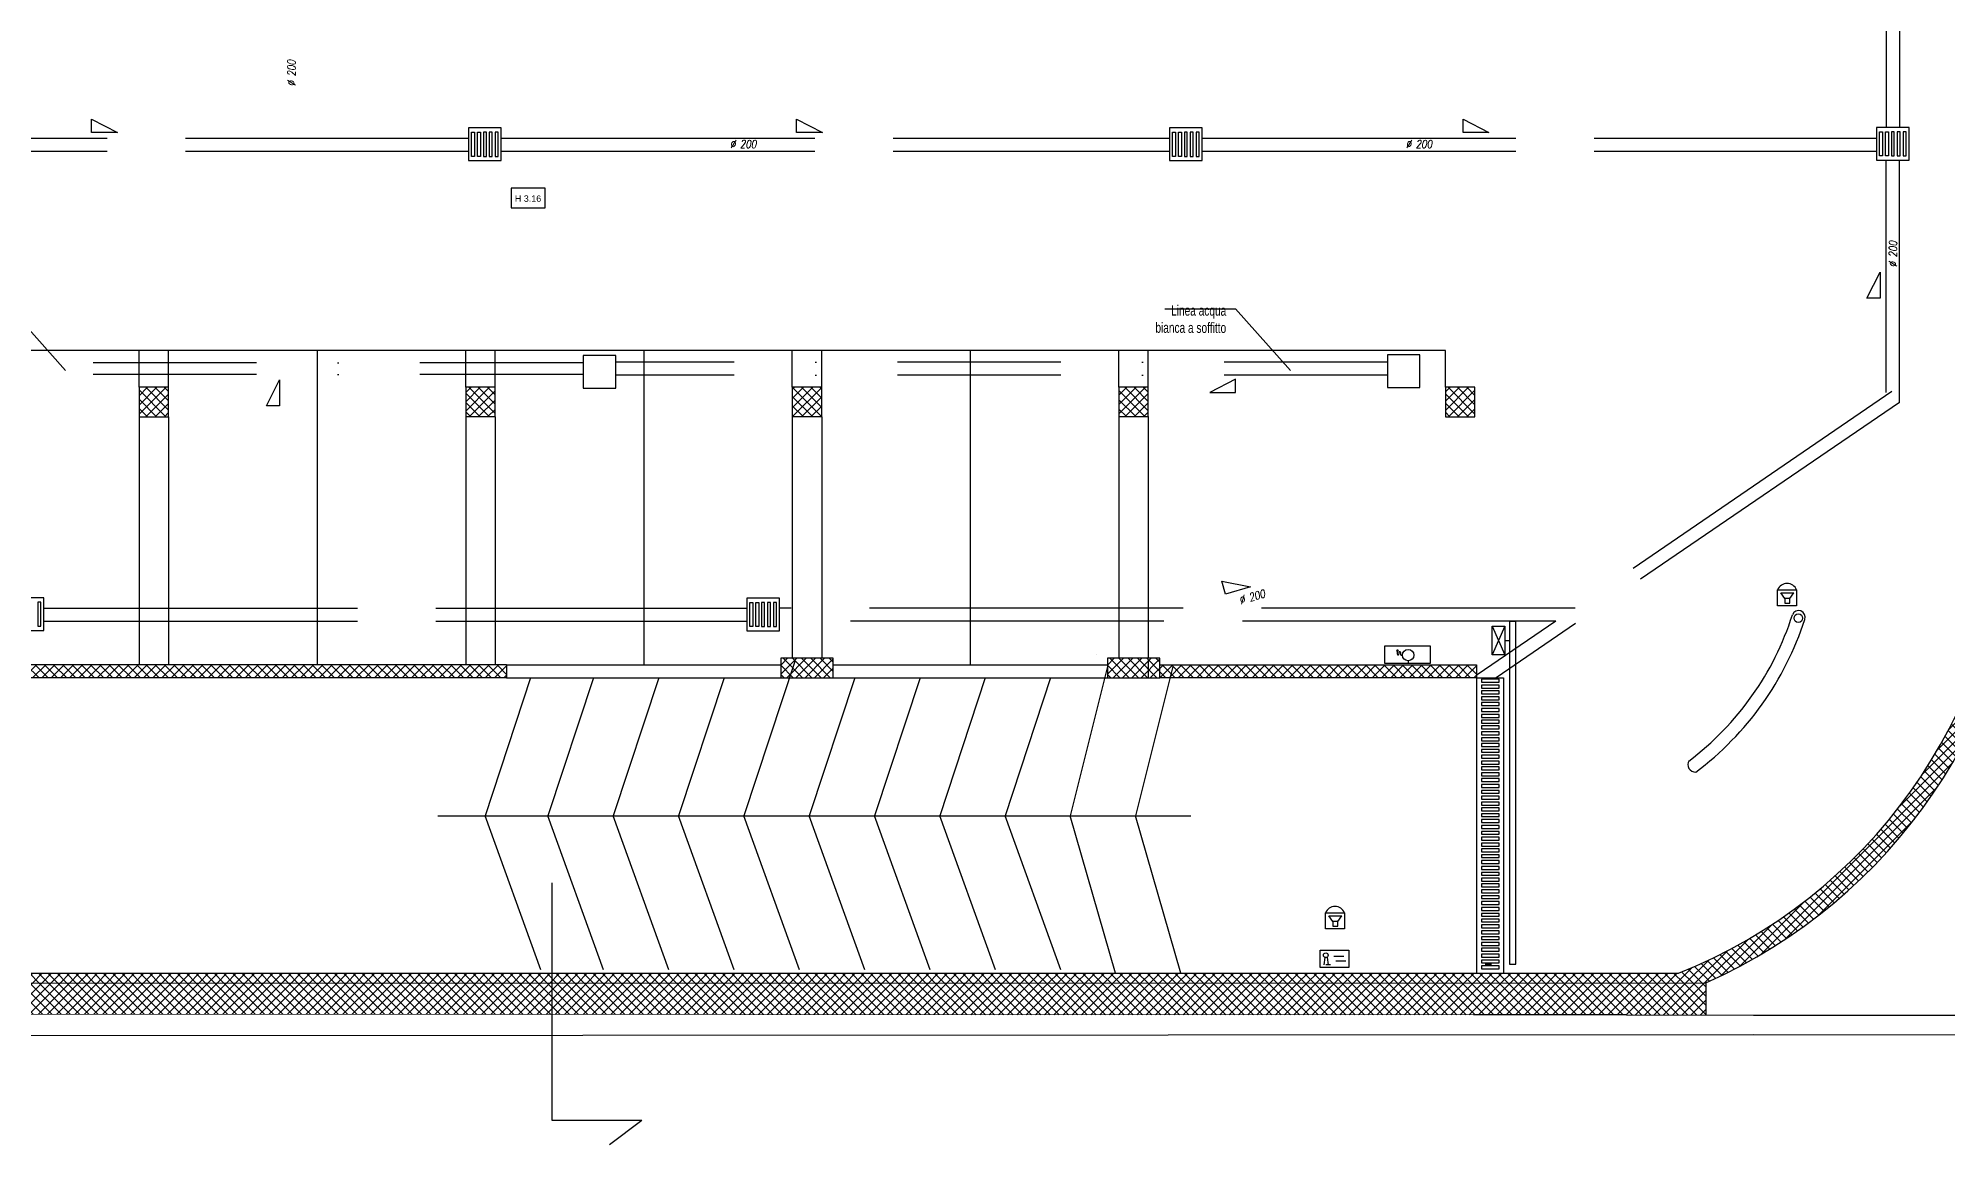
# Model space of a CAD drawing. Header units: millimetres. Extents: x 24747 to 137666, y -34589 to 43444.
# Drawn here: x 110213 to 113137, y 35925 to 37619 of the extents above; entities that cross this region are included whole.
import ezdxf

# ---------------------------------------------------------------- set-up
doc = ezdxf.new("R2010")
doc.units = ezdxf.units.MM
doc.header["$LTSCALE"] = 10
for name, pattern in [('ACAD_ISO02W100', [15, 12, -3]), ('DASHDOT', [25.4, 12.7, -6.35, 0, -6.35]), ('DASHDOT2', [0.5, 0.25, -0.125, 0, -0.125])]:
    doc.linetypes.add(name, pattern=pattern)
doc.layers.add('EPC RETINI PIANO INTERRATO DEFINITIVO', color=4, linetype='Continuous', lineweight=0)
for name, color, linetype in [('Idranti', 8, 'Continuous'), ('linea acqua bianca', 150, 'Continuous'), ('Sup aeroilluminante', 1, 'Continuous'), ('X_Esterno', 8, 'Continuous'), ('X_LINEE SCARICO', 1, 'Continuous'), ('X_MURI', 3, 'Continuous'), ('X_Numerazione camere', 8, 'Continuous'), ('X_Parcheggi', 5, 'Continuous'), ('X_Porte interne', 8, 'Continuous'), ('X_rilievo', 8, 'Continuous'), ('X_Serramenti Est', 1, 'Continuous')]:
    doc.layers.add(name, color=color, linetype=linetype)
doc.layers.add('superfici garage', color=50, linetype='Continuous', plot=False)
doc.styles.add('nomi', font='arial.ttf')
doc.styles.add('QUOTE', font='simplex.shx', dxfattribs={"width": 0.7})
doc.styles.add('testo indicazioni', font='romans.shx', dxfattribs={"width": 0.8, "oblique": 10, "height": 17.5})
pattern_1 = [(45, (115279.709, -15009.218), (-7.0710678, 7.0710678), []), (135, (115279.709, -15009.218), (-7.0710678, -7.0710678), [])]

# ---------------------------------------------------------------- blocks, each defined once
blk = doc.blocks.new('videocit')
at = {"layer": 'X_Numerazione camere', "color": 1}
for p, q in [((-2995.2, 55013.7), (-3001.3, 55022.1)), ((-3001.3, 55022.1), (-2981.3, 55022.1)), ((-2987.4, 55013.7), (-2981.3, 55022.1))]:
    blk.add_line(p, q, dxfattribs=at)
for points in [[(-3006.3, 55027.1), (-2977.2, 55027.1), (-2977.2, 55002.3), (-3006.3, 55002.3)], [(-2995.2, 55006.3), (-2987.4, 55006.3), (-2987.4, 55013.7), (-2995.2, 55013.7)]]:
    blk.add_lwpolyline(points, close=True, dxfattribs=at)
blk.add_arc((-2991.7, 55021.1), 15.7, 22.4105, 157.5895, dxfattribs=at)

msp = doc.modelspace()

# ---------------------------------------------------------------- hatches: boundary and pattern name
at = {"layer": 'EPC RETINI PIANO INTERRATO DEFINITIVO'}
h = msp.add_hatch(dxfattribs=at)
h.set_pattern_fill('_USER', color=256, scale=10, angle=45, style=0, double=1, pattern_type=0)
h.set_pattern_definition(pattern_1)
h.paths.add_polyline_path([(109561.02923, 36638.71022), (109561.02923, 36661.19847), (109539.31331, 36661.19847), (109539.31331, 36638.71022)], flags=25)
h.paths.add_polyline_path([(109445.92735, 36595.03996), (109510.92735, 36595.03996), (109510.92735, 36640.04076), (109695.58096, 36640.04567), (109695.58096, 36660.04567), (109480.92732, 36660.03996), (109074.27354, 36660.04005), (109074.27354, 36386.06804), (108829.40941, 36386.06804), (108829.40941, 36660.0401), (108829.43, 37652.30856), (108794.40941, 37652.30856), (108794.40941, 37620.805), (108764.40941, 37620.805), (108764.40941, 36321.06804), (109139.27354, 36321.06804), (109139.27354, 36595.04004)])
h.paths.add_polyline_path([(109510.92735, 36188.04076), (109445.92735, 36188.04076), (109445.92735, 36126.53039), (109480.92742, 36126.034), (110942.49186, 36125.08521), (110942.49186, 36173.07889), (109694.69998, 36173.04565), (109694.69998, 36188.04565)])
at = {"layer": 'EPC RETINI PIANO INTERRATO DEFINITIVO', "ltscale": 0.01}
h = msp.add_hatch(dxfattribs=at)
h.set_pattern_fill('_USER', color=256, scale=10, angle=45, style=0, double=1, pattern_type=0)
h.set_pattern_definition(pattern_1)
h.paths.add_polyline_path([(113258.35326, 37173.27657), (113228.38312, 37173.27657), (113228.38258, 37084.58911), (113258.35151, 37079.95116)])
h.paths.add_polyline_path([(113232.01525, 37083.74213), (113254.50349, 37083.74213), (113254.50349, 37105.45804), (113232.01525, 37105.45804)], flags=25)
h.paths.add_polyline_path([(113104.31946, 36483.67466), (113138.3408, 36461.16137), (113150.32479, 36479.27117), (113116.30345, 36501.78447)], flags=9)
h.paths.add_polyline_path([(113337.54915, 36494.16283), (113337.54915, 36525.3952), (113315.83323, 36525.3952), (113315.83323, 36494.16283)], flags=9)
h.paths.add_polyline_path([(112457.77594, 36971.15287), (112457.77594, 37002.38524), (112436.06002, 37002.38524), (112436.06002, 36971.15287)], flags=9)
h.paths.add_polyline_path([(112379.37728, 36995.83487), (112401.86553, 36995.83487), (112401.86553, 37017.55079), (112379.37728, 37017.55079)], flags=9)
h.paths.add_polyline_path([(112805.09865, 36995.96919), (112836.33102, 36995.96919), (112836.33102, 37017.68511), (112805.09865, 37017.68511)], flags=9)
h.paths.add_polyline_path([(110916.47337, 36954.9667), (110956.44986, 36954.9667), (110956.44986, 36976.68262), (110916.47337, 36976.68262)], flags=9)
h.paths.add_polyline_path([(110498.54596, 37172.71288), (110538.52246, 37172.71288), (110538.52246, 37194.42879), (110498.54596, 37194.42879)], flags=9)
h.paths.add_polyline_path([(112409.27785, 36910.82642), (112431.7661, 36910.82642), (112431.7661, 36932.54234), (112409.27785, 36932.54234)], flags=9)
h.paths.add_polyline_path([(108688.88644, 36769.18022), (108739.85628, 36769.04759), (108739.97093, 36813.11135), (108689.0011, 36813.24397)], flags=9)
h.paths.add_polyline_path([(109530.04155, 36043.12398), (109789.71813, 36042.44829), (109789.81696, 36080.43116), (109530.14038, 36081.10685)], flags=9)
h.paths.add_polyline_path([(112200.37282, 36511.5688), (112295.75999, 36511.3206), (112295.93957, 36580.33769), (112200.55241, 36580.58589)], flags=9)
h.paths.add_polyline_path([(109331.68959, 36466.50755), (109382.65942, 36466.37493), (109382.77408, 36510.43868), (109331.80424, 36510.5713)], flags=9)
h.paths.add_polyline_path([(109308.89113, 36525.47612), (109389.256, 36525.267), (109389.45463, 36601.60341), (109309.08976, 36601.81252)], flags=9)
h.paths.add_polyline_path([(112046.76158, 36747.48856), (112094.86944, 36761.08268), (112093.0002, 36779.55231), (112044.89234, 36765.95819)], flags=9)
h.paths.add_polyline_path([(109077.3123, 37195.94307), (109107.86392, 37195.86358), (109107.95145, 37229.5), (109077.39982, 37229.57949)], flags=9)
h.paths.add_polyline_path([(109222.24276, 36716.53919), (109265.56866, 36716.53919), (109265.56866, 36740.77313), (109222.24276, 36740.77313)], flags=9)
h.paths.add_polyline_path([(110501.27758, 36721.60621), (110544.60347, 36721.60621), (110544.60347, 36745.84015), (110501.27758, 36745.84015)], flags=9)
h.paths.add_polyline_path([(112735.25715, 36374.99823), (112901.73929, 36374.56503), (112901.91888, 36443.58212), (112735.43674, 36444.01531)], flags=9)
h.paths.add_polyline_path([(112656.13534, 37076.83985), (112779.58909, 37076.51862), (112779.76867, 37145.53571), (112656.31492, 37145.85694)], flags=9)
h.paths.add_polyline_path([(110941.72049, 37313.66768), (110986.13008, 37313.63339), (110986.14504, 37333.00724), (110941.73545, 37333.04153)], flags=9)
h.paths.add_polyline_path([(110241.17974, 36909.26725), (110271.73136, 36909.34675), (110271.64384, 36942.98317), (110241.09221, 36942.90367)], flags=9)
h.paths.add_polyline_path([(112444.08504, 36563.95501), (112615.14373, 36563.50991), (112615.3225, 36632.21267), (112444.2638, 36632.65777)], flags=9)
h.paths.add_polyline_path([(111909.49114, 36386.11775), (111952.81703, 36386.11775), (111952.81703, 36410.35169), (111909.49114, 36410.35169)], flags=9)
h.paths.add_polyline_path([(111532.12842, 37168.4621), (111553.51455, 37168.51774), (111553.45329, 37192.06324), (111532.06715, 37192.00759)], flags=9)
h.paths.add_polyline_path([(109981.72886, 37195.94307), (110012.28048, 37195.86358), (110012.36801, 37229.5), (109981.81638, 37229.57949)], flags=9)
h.paths.add_polyline_path([(112084.18046, 36219.87828), (112262.34161, 36219.4147), (112262.52057, 36288.1929), (112084.35943, 36288.65648)], flags=9)
h.paths.add_polyline_path([(110221.31335, 36695.40277), (110272.28319, 36695.27014), (110272.39784, 36739.33389), (110221.42801, 36739.46652)], flags=9)
h.paths.add_polyline_path([(110721.32693, 36695.40277), (110772.29677, 36695.27014), (110772.41143, 36739.33389), (110721.44159, 36739.46652)], flags=9)
h.paths.add_polyline_path([(111202.99166, 36762.37038), (111336.96267, 36762.02179), (111337.14164, 36830.79999), (111203.17062, 36831.14859)], flags=9)
h.paths.add_polyline_path([(111709.12671, 36755.92481), (111843.09773, 36755.57622), (111843.27669, 36824.35442), (111709.30568, 36824.70301)], flags=9)
h.paths.add_polyline_path([(108688.88644, 37013.78619), (108739.85628, 37013.65357), (108739.97093, 37057.71732), (108689.0011, 37057.84994)], flags=9)
h.paths.add_polyline_path([(110965.45518, 35971.10797), (111015.71934, 35970.97718), (111015.92041, 36048.25352), (110965.65626, 36048.38431)], flags=9)
h.paths.add_polyline_path([(111383.72425, 36386.26993), (111591.34255, 36385.7297), (111591.44138, 36423.71257), (111383.82308, 36424.2528)], flags=9)
at = {"layer": 'EPC RETINI PIANO INTERRATO DEFINITIVO'}
h = msp.add_hatch(dxfattribs=at)
h.set_pattern_fill('_USER', color=256, scale=10, angle=45, style=0, double=1, pattern_type=0)
h.set_pattern_definition(pattern_1)
h.paths.add_polyline_path([(108867.8945, 37039.80735), (108912.89261, 37039.80735), (108912.89261, 37084.80735), (108867.8945, 37084.80735)])
h.paths.add_polyline_path([(109367.8945, 37039.80735), (109412.89261, 37039.80735), (109412.89261, 37084.80735), (109367.8945, 37084.80735)])
h.paths.add_polyline_path([(109867.8945, 37039.80735), (109912.89261, 37039.80735), (109912.89261, 37084.80735), (109867.8945, 37084.80735)])
h.paths.add_polyline_path([(110367.8945, 37039.80735), (110412.89261, 37039.80735), (110412.89261, 37084.80735), (110367.8945, 37084.80735)])
h.paths.add_polyline_path([(110867.8945, 37039.94347), (110912.89261, 37039.94347), (110912.89261, 37084.94347), (110867.8945, 37084.94347)])
h.paths.add_polyline_path([(111367.8945, 37039.94347), (111412.89261, 37039.94347), (111412.89261, 37084.94347), (111367.8945, 37084.94347)])
h.paths.add_polyline_path([(111867.8945, 37039.94347), (111912.89261, 37039.94347), (111912.89261, 37084.94347), (111867.8945, 37084.94347)])
h.paths.add_polyline_path([(112367.8945, 37039.80735), (112412.89261, 37039.80735), (112412.89261, 37084.80735), (112367.8945, 37084.80735)])
at = {"layer": 'EPC RETINI PIANO INTERRATO DEFINITIVO', "ltscale": 0.01}
h = msp.add_hatch(dxfattribs=at)
h.set_pattern_fill('_USER', color=256, scale=10, angle=45, style=0, double=1, pattern_type=0)
h.set_pattern_definition(pattern_1)
h.paths.add_polyline_path([(113258.34799, 36892.46107), (113258.40081, 36894.47428), (113258.34947, 36971.16703), (113258.35159, 37079.95114), (113228.38258, 37084.58911), (113228.38188, 36969.38073), (113228.38142, 36893.87694, -0.2944766889), (112724.56399, 36188.12636), (111685.7992, 36188.09869), (111685.7992, 36173.09869), (112766.27184, 36173.12747, 0.2836296187)])
h.paths.add_polyline_path([(113104.31946, 36483.67466), (113138.3408, 36461.16137), (113150.32479, 36479.27117), (113116.30345, 36501.78447)], flags=24)
h = msp.add_hatch(dxfattribs=at)
h.set_pattern_fill('_USER', color=256, scale=10, angle=45, style=0, double=1, pattern_type=0)
h.set_pattern_definition([(45, (114779.708, -14980.507), (-7.0710678, 7.0710678), []), (135, (114779.708, -14980.507), (-7.0710678, -7.0710678), [])])
h.paths.add_polyline_path([(111430.45935, 36640.28728), (111430.45935, 36670.02818), (111350.45935, 36670.02818), (111350.45935, 36640.28728)])
h = msp.add_hatch(dxfattribs=at)
h.set_pattern_fill('_USER', color=256, scale=10, angle=45, style=0, double=1, pattern_type=0)
h.set_pattern_definition([(45, (115279.708, -14980.471), (-7.0710678, 7.0710678), []), (135, (115279.708, -14980.471), (-7.0710678, -7.0710678), [])])
h.paths.add_polyline_path([(111930.45935, 36640.32273), (111930.45935, 36670.06363), (111850.45935, 36670.06363), (111850.45935, 36640.32273)])
at = {"layer": 'EPC RETINI PIANO INTERRATO DEFINITIVO'}
h = msp.add_hatch(dxfattribs=at)
h.set_pattern_fill('_USER', color=256, scale=10, angle=45, style=0, double=1, pattern_type=0)
h.set_pattern_definition(pattern_1)
h.paths.add_polyline_path([(110930.45935, 36660.07857), (109696.13686, 36660.04569), (109696.13686, 36640.04569), (110930.45935, 36640.07857)])
h.paths.add_polyline_path([(110942.49186, 36188.07889), (109696.13686, 36188.04569), (109696.13686, 36173.04569), (110942.49186, 36173.07889)])
h.paths.add_polyline_path([(111685.7992, 36188.09869), (110942.49186, 36188.07889), (110942.49186, 36173.07889), (111685.7992, 36173.09869)])
at = {"layer": 'EPC RETINI PIANO INTERRATO DEFINITIVO', "ltscale": 0.01}
h = msp.add_hatch(dxfattribs=at)
h.set_pattern_fill('_USER', color=256, scale=10, angle=45, style=0, double=1, pattern_type=0)
h.set_pattern_definition(pattern_1)
h.paths.add_polyline_path([(111930.45935, 36660.07856), (112415.161, 36660.07856), (112415.161, 36640.32272), (111930.45935, 36640.32273)])
h = msp.add_hatch(dxfattribs=at)
h.set_pattern_fill('_USER', color=256, scale=10, angle=45, style=0, double=1, pattern_type=0)
h.set_pattern_definition(pattern_1)
h.paths.add_polyline_path([(112766.27184, 36173.12747), (110942.49186, 36173.07889), (110942.49186, 36125.08521), (112410.6572, 36124.13214), (112644.82191, 36124.13214), (112766.27184, 36124.10174)])

# ---------------------------------------------------------------- linework, layer by layer
for p, q in [((111430.45935, 36640.28728, 0), (111350.45935, 36640.29632, 0)), ((109480.92797, 36126.034, 0), (112410.6572, 36124.13214, 0))]:
    msp.add_line(p, q, dxfattribs=at)
at = {"layer": 'Idranti'}
for p, q in [((112344.7721, 36688.4106), (112274.7721, 36688.4106)), ((112274.7721, 36688.4106), (112274.7721, 36662.4106)), ((112274.7721, 36662.4106), (112344.7721, 36662.4106)), ((112294.28219, 36683.6453), (112293.02558, 36681.54227)), ((112293.02558, 36681.54227), (112295.53881, 36681.54227)), ((112294.28219, 36683.6453), (112295.53881, 36681.54227)), ((112294.28219, 36676.27154), (112294.28219, 36681.54227)), ((112296.45878, 36678.87466), (112296.45878, 36676.27154)), ((112298.95318, 36678.81706), (112298.95318, 36676.21208)), ((112300.19889, 36674.8692), (112302.16624, 36674.8692)), ((112310.75869, 36666.27676), (112310.75869, 36662.4106)), ((112344.7721, 36662.4106), (112344.7721, 36688.4106))]:
    msp.add_line(p, q, dxfattribs=at)
msp.add_circle((112310.75869, 36674.8692), 8.59245, dxfattribs=at)
for centre, radius, start, end in [((112295.37049, 36676.27154), 1.0883, 180, 0), ((112297.70748, 36678.91072), 1.24922, 355.7003626, 181.65414915), ((112300.19889, 36676.11842), 1.24922, 175.7003626, 270)]:
    msp.add_arc(centre, radius, start, end, dxfattribs=at)
at = {"layer": 'linea acqua bianca', "ltscale": 200}
for p, q in [((110171.25108, 37204.68892), (110255.2781, 37110.74886, 0)), ((111937.98336, 37204.68892), (112046.54567, 37204.68892)), ((112046.54567, 37204.68892), (112130.5727, 37110.74886, 0))]:
    msp.add_line(p, q, dxfattribs=at)
at = {"layer": 'linea acqua bianca', "linetype": 'DASHDOT2', "ltscale": 100}
for p, q in [((111047.62883, 37122.24479, 0), (109578.25334, 37122.24479, 0)), ((111047.62883, 37104.24479, 0), (109578.25334, 37104.24479, 0)), ((112278.86766, 37123.24479, 0), (111097.62883, 37123.24479, 0)), ((112278.86766, 37103.24479, 0), (111097.62883, 37103.24479, 0))]:
    msp.add_line(p, q, dxfattribs=at)
at = {"layer": 'linea acqua bianca', "linetype": 'ACAD_ISO02W100', "ltscale": 4}
for p, q in [((112046.56975, 37097.06041), (112006.9188, 37076.72783)), ((112006.9188, 37076.72783), (112046.56975, 37076.72783)), ((112046.56975, 37076.72783), (112046.56975, 37097.06041))]:
    msp.add_line(p, q, dxfattribs=at)
at = {"layer": 'linea acqua bianca', "linetype": 'DASHDOT2', "ltscale": 100, "elevation": 0}
for points in [[(111047.62883, 37083.70393), (111097.62883, 37083.70393), (111097.62883, 37133.70393), (111047.62883, 37133.70393)], [(112278.86766, 37084.70393), (112328.86766, 37084.70393), (112328.86766, 37134.70393), (112278.86766, 37134.70393)]]:
    msp.add_lwpolyline(points, close=True, dxfattribs=at)
at = {"layer": 'Sup aeroilluminante', "ltscale": 200}
msp.add_line((112465.79042, 36201.86929, 0), (112475.79042, 36201.86929, 0), dxfattribs=at)
at = {"layer": 'superfici garage'}
for p, q in [((110930.45935, 36660.07857, 0), (111350.45935, 36660.07856, 0)), ((110930.45935, 36640.07857, 0), (111350.45935, 36640.29632, 0)), ((111430.45935, 36660.07856, 0), (111850.45935, 36660.07856, 0)), ((111430.45935, 36640.28728, 0), (111850.45935, 36640.32273, 0)), ((111930.45935, 36660.07856, 0), (112415.15933, 36660.07855, 0)), ((112415.15933, 36660.07855, 0), (112415.161, 36640.32272, 0))]:
    msp.add_line(p, q, dxfattribs=at)
at = {"layer": 'X_Esterno', "ltscale": 30}
for p, q in [((111371.55256, 36664.99119, 0), (111293.67029, 36429.04076, 0)), ((110967.2416, 36640.09764, 0), (110897.57506, 36429.04076, 0)), ((111063.35302, 36640.14747, 0), (110993.6703, 36429.04076, 0)), ((111163.36985, 36640.19932, 0), (111093.6703, 36429.04076, 0)), ((111263.38668, 36640.25118, 0), (111193.6703, 36429.04076, 0)), ((111463.39895, 36640.29006, 0), (111393.67029, 36429.04076, 0)), ((111563.40145, 36640.2985, 0), (111493.67029, 36429.04076, 0)), ((111663.40395, 36640.30694, 0), (111593.67029, 36429.04076, 0)), ((111763.40645, 36640.31538, 0), (111693.67028, 36429.04076, 0)), ((111850.45935, 36657.47379, 0), (111793.52588, 36429.04076, 0)), ((111950.31495, 36657.47379, 0), (111893.38148, 36429.04076, 0)), ((110825.02086, 36429.04076, 0), (111978.03205, 36429.04076, 0)), ((110982.67505, 36193.07996, 0), (110897.57506, 36429.04076, 0)), ((111078.76912, 36193.08252, 0), (110993.6703, 36429.04076, 0)), ((111178.7679, 36193.08518, 0), (111093.6703, 36429.04076, 0)), ((111278.76668, 36193.08785, 0), (111193.6703, 36429.04076, 0)), ((111378.76546, 36193.09051, 0), (111293.67029, 36429.04076, 0)), ((111478.76424, 36193.09317, 0), (111393.67029, 36429.04076, 0)), ((111578.76302, 36193.09584, 0), (111493.67029, 36429.04076, 0)), ((111678.7618, 36193.0985, 0), (111593.67029, 36429.04076, 0)), ((111778.76058, 36193.10116, 0), (111693.67028, 36429.04076, 0)), ((111862.81189, 36188.1034, 0), (111793.52588, 36429.04076, 0)), ((111962.66749, 36188.1034, 0), (111893.38148, 36429.04076, 0))]:
    msp.add_line(p, q, dxfattribs=at)
at = {"layer": 'X_LINEE SCARICO', "linetype": 'ACAD_ISO02W100', "ltscale": 4}
for p, q in [((113042.71511, 38255.05194, 0), (113042.71511, 37482.35844, 0)), ((113062.71511, 38255.05194, 0), (113062.71511, 37482.35844, 0)), ((110295.15592, 37474.94658, 0), (110295.15592, 37495.27916, 0)), ((110295.15592, 37495.27916, 0), (110334.80687, 37474.94658, 0)), ((111374.27367, 37474.94658, 0), (111374.27367, 37495.27916, 0)), ((111374.27367, 37495.27916, 0), (111413.92461, 37474.94658, 0)), ((112394.77692, 37474.94658, 0), (112394.77692, 37495.27916, 0)), ((112394.77692, 37495.27916, 0), (112434.42787, 37474.94658, 0)), ((109838.81156, 37466.17619, 0), (110872.22916, 37466.17619, 0)), ((110334.80687, 37474.94658, 0), (110295.15592, 37474.94658, 0)), ((110922.22916, 37466.17619, 0), (111945.39697, 37466.17619, 0)), ((111413.92461, 37474.94658, 0), (111374.27367, 37474.94658, 0)), ((111995.39697, 37466.17619, 0), (113027.71511, 37466.17619, 0)), ((112434.42787, 37474.94658, 0), (112394.77692, 37474.94658, 0)), ((109838.81156, 37446.17619, 0), (110872.22916, 37446.17619, 0)), ((110922.22916, 37446.17619, 0), (111945.39697, 37446.17619, 0)), ((111995.39697, 37446.17619, 0), (113027.71511, 37446.17619, 0)), ((113042.71511, 37076.70634, 0), (113042.71511, 37432.35844, 0)), ((113062.71511, 37061.7154, 0), (113062.71511, 37432.35844, 0)), ((113013.06075, 37221.15609, 0), (113033.39333, 37260.80703, 0)), ((113033.39333, 37260.80703, 0), (113033.39333, 37221.15609, 0)), ((113033.39333, 37221.15609, 0), (113013.06075, 37221.15609, 0)), ((110562.71818, 37056.51654, 0), (110583.05076, 37096.16749, 0)), ((110583.05076, 37096.16749, 0), (110583.05076, 37056.51654, 0)), ((113051.43948, 37078.23388, 0), (112566.19235, 36747.00099, 0)), ((110583.05076, 37056.51654, 0), (110562.71818, 37056.51654, 0)), ((113062.71511, 37061.7154, 0), (112445.38813, 36640.32393, 0)), ((112031.13113, 36768.39761, 0), (112025.3454, 36787.88964, 0)), ((112025.3454, 36787.88964, 0), (112069.1429, 36779.68048, 0)), ((112069.1429, 36779.68048, 0), (112031.13113, 36768.39761, 0)), ((110222.23157, 36747.00099, 0), (111298.20578, 36747.00099, 0)), ((110222.23157, 36727.00099, 0), (111298.20578, 36727.00099, 0)), ((112566.19235, 36747.00099, 0), (111348.20578, 36747.00099, 0)), ((112536.8929, 36727.00099, 0), (111348.20578, 36727.00099, 0)), ((112536.8929, 36727.00099, 0), (112416.22591, 36644.6329, 0)), ((111834.22481, 36675.47058, 0), (111834.22481, 36675.47067, 0))]:
    msp.add_line(p, q, dxfattribs=at)
at = {"layer": 'X_LINEE SCARICO', "ltscale": 4}
for p, q in [((112415.161, 36640.32272, 0), (112456.53584, 36640.32437, 0)), ((112415.161, 36640.32272, 0), (112415.161, 36188.1042, 0)), ((112456.53584, 36640.32437, 0), (112456.53584, 36188.1053, 0))]:
    msp.add_line(p, q, dxfattribs=at)
at = {"layer": 'X_LINEE SCARICO', "linetype": 'ACAD_ISO02W100', "ltscale": 4, "elevation": 0}
for points in [[(110872.22916, 37431.74948), (110922.22916, 37431.74948), (110922.22916, 37481.74948), (110872.22916, 37481.74948)], [(111945.39697, 37431.74948), (111995.39697, 37431.74948), (111995.39697, 37481.74948), (111945.39697, 37481.74948)], [(113027.71511, 37432.35844), (113077.71511, 37432.35844), (113077.71511, 37482.35844), (113027.71511, 37482.35844)], [(110881.47916, 37438.24948), (110876.97916, 37438.24948), (110876.97916, 37475.24948), (110881.47916, 37475.24948)], [(110890.47916, 37438.24948), (110885.97916, 37438.24948), (110885.97916, 37475.24948), (110890.47916, 37475.24948)], [(110894.97916, 37438.24948), (110899.47916, 37438.24948), (110899.47916, 37475.24948), (110894.97916, 37475.24948)], [(110903.97916, 37438.24948), (110908.47916, 37438.24948), (110908.47916, 37475.24948), (110903.97916, 37475.24948)], [(110912.97916, 37438.24948), (110917.47916, 37438.24948), (110917.47916, 37475.24948), (110912.97916, 37475.24948)], [(111954.64697, 37438.24948), (111950.14697, 37438.24948), (111950.14697, 37475.24948), (111954.64697, 37475.24948)], [(111963.64697, 37438.24948), (111959.14697, 37438.24948), (111959.14697, 37475.24948), (111963.64697, 37475.24948)], [(111968.14697, 37438.24948), (111972.64697, 37438.24948), (111972.64697, 37475.24948), (111968.14697, 37475.24948)], [(111977.14697, 37438.24948), (111981.64697, 37438.24948), (111981.64697, 37475.24948), (111977.14697, 37475.24948)], [(111986.14697, 37438.24948), (111990.64697, 37438.24948), (111990.64697, 37475.24948), (111986.14697, 37475.24948)], [(113036.96511, 37438.85844), (113032.46511, 37438.85844), (113032.46511, 37475.85844), (113036.96511, 37475.85844)], [(113045.96511, 37438.85844), (113041.46511, 37438.85844), (113041.46511, 37475.85844), (113045.96511, 37475.85844)], [(113050.46511, 37438.85844), (113054.96511, 37438.85844), (113054.96511, 37475.85844), (113050.46511, 37475.85844)], [(113059.46511, 37438.85844), (113063.96511, 37438.85844), (113063.96511, 37475.85844), (113059.46511, 37475.85844)], [(113068.46511, 37438.85844), (113072.96511, 37438.85844), (113072.96511, 37475.85844), (113068.46511, 37475.85844)], [(110172.23157, 36712.57427), (110222.23157, 36712.57427), (110222.23157, 36762.57427), (110172.23157, 36762.57427)], [(110212.98157, 36719.07427), (110217.48157, 36719.07427), (110217.48157, 36756.07427), (110212.98157, 36756.07427)], [(111298.20578, 36712.00099), (111348.20578, 36712.00099), (111348.20578, 36762.00099), (111298.20578, 36762.00099)], [(111307.45578, 36718.50099), (111302.95578, 36718.50099), (111302.95578, 36755.50099), (111307.45578, 36755.50099)], [(111316.45578, 36718.50099), (111311.95578, 36718.50099), (111311.95578, 36755.50099), (111316.45578, 36755.50099)], [(111320.95578, 36718.50099), (111325.45578, 36718.50099), (111325.45578, 36755.50099), (111320.95578, 36755.50099)], [(111329.95578, 36718.50099), (111334.45578, 36718.50099), (111334.45578, 36755.50099), (111329.95578, 36755.50099)], [(111338.95578, 36718.50099), (111343.45578, 36718.50099), (111343.45578, 36755.50099), (111338.95578, 36755.50099)], [(112450.03441, 36633.43626), (112450.03441, 36637.93626), (112423.03441, 36637.93626), (112423.03441, 36633.43626)], [(112450.03441, 36624.43626), (112450.03441, 36628.93626), (112423.03441, 36628.93626), (112423.03441, 36624.43626)], [(112450.03584, 36615.68936), (112450.03584, 36620.18936), (112423.03584, 36620.18936), (112423.03584, 36615.68936)], [(112450.03584, 36606.68936), (112450.03584, 36611.18936), (112423.03584, 36611.18936), (112423.03584, 36606.68936)], [(112450.03584, 36597.68936), (112450.03584, 36602.18936), (112423.03584, 36602.18936), (112423.03584, 36597.68936)], [(112450.03584, 36588.68936), (112450.03584, 36593.18936), (112423.03584, 36593.18936), (112423.03584, 36588.68936)], [(112450.03584, 36579.68936), (112450.03584, 36584.18936), (112423.03584, 36584.18936), (112423.03584, 36579.68936)], [(112450.03727, 36570.94245), (112450.03727, 36575.44245), (112423.03727, 36575.44245), (112423.03727, 36570.94245)], [(112450.03727, 36561.94245), (112450.03727, 36566.44245), (112423.03727, 36566.44245), (112423.03727, 36561.94245)], [(112450.03727, 36552.94245), (112450.03727, 36557.44245), (112423.03727, 36557.44245), (112423.03727, 36552.94245)], [(112450.03727, 36543.94245), (112450.03727, 36548.44245), (112423.03727, 36548.44245), (112423.03727, 36543.94245)], [(112450.03727, 36534.94245), (112450.03727, 36539.44245), (112423.03727, 36539.44245), (112423.03727, 36534.94245)], [(112450.0387, 36526.19555), (112450.0387, 36530.69555), (112423.0387, 36530.69555), (112423.0387, 36526.19555)], [(112450.0387, 36517.19555), (112450.0387, 36521.69555), (112423.0387, 36521.69555), (112423.0387, 36517.19555)], [(112450.0387, 36508.19555), (112450.0387, 36512.69555), (112423.0387, 36512.69555), (112423.0387, 36508.19555)], [(112450.0387, 36499.19555), (112450.0387, 36503.69555), (112423.0387, 36503.69555), (112423.0387, 36499.19555)], [(112450.0387, 36490.19555), (112450.0387, 36494.69555), (112423.0387, 36494.69555), (112423.0387, 36490.19555)], [(112450.04014, 36481.44865), (112450.04014, 36485.94865), (112423.04014, 36485.94865), (112423.04014, 36481.44865)], [(112450.04014, 36472.44865), (112450.04014, 36476.94865), (112423.04014, 36476.94865), (112423.04014, 36472.44865)], [(112450.04014, 36463.44865), (112450.04014, 36467.94865), (112423.04014, 36467.94865), (112423.04014, 36463.44865)], [(112450.04014, 36454.44865), (112450.04014, 36458.94865), (112423.04014, 36458.94865), (112423.04014, 36454.44865)], [(112450.04014, 36445.44865), (112450.04014, 36449.94865), (112423.04014, 36449.94865), (112423.04014, 36445.44865)], [(112450.04157, 36436.70175), (112450.04157, 36441.20175), (112423.04157, 36441.20175), (112423.04157, 36436.70175)], [(112450.04157, 36427.70175), (112450.04157, 36432.20175), (112423.04157, 36432.20175), (112423.04157, 36427.70175)], [(112450.04157, 36418.70175), (112450.04157, 36423.20175), (112423.04157, 36423.20175), (112423.04157, 36418.70175)], [(112450.04157, 36409.70175), (112450.04157, 36414.20175), (112423.04157, 36414.20175), (112423.04157, 36409.70175)], [(112450.04157, 36400.70175), (112450.04157, 36405.20175), (112423.04157, 36405.20175), (112423.04157, 36400.70175)], [(112450.04157, 36391.70175), (112450.04157, 36396.20175), (112423.04157, 36396.20175), (112423.04157, 36391.70175)], [(112450.04157, 36382.70175), (112450.04157, 36387.20175), (112423.04157, 36387.20175), (112423.04157, 36382.70175)], [(112450.043, 36373.95484), (112450.043, 36378.45484), (112423.043, 36378.45484), (112423.043, 36373.95484)], [(112450.043, 36364.95484), (112450.043, 36369.45484), (112423.043, 36369.45484), (112423.043, 36364.95484)], [(112450.043, 36355.95484), (112450.043, 36360.45484), (112423.043, 36360.45484), (112423.043, 36355.95484)], [(112450.043, 36346.95484), (112450.043, 36351.45484), (112423.043, 36351.45484), (112423.043, 36346.95484)], [(112450.043, 36337.95484), (112450.043, 36342.45484), (112423.043, 36342.45484), (112423.043, 36337.95484)], [(112450.04443, 36329.20794), (112450.04443, 36333.70794), (112423.04443, 36333.70794), (112423.04443, 36329.20794)], [(112450.04443, 36320.20794), (112450.04443, 36324.70794), (112423.04443, 36324.70794), (112423.04443, 36320.20794)], [(112450.04443, 36311.20794), (112450.04443, 36315.70794), (112423.04443, 36315.70794), (112423.04443, 36311.20794)], [(112450.0387, 36293.20794), (112450.0387, 36297.70794), (112423.0387, 36297.70794), (112423.0387, 36293.20794)], [(112450.0387, 36284.20794), (112450.0387, 36288.70794), (112423.0387, 36288.70794), (112423.0387, 36284.20794)], [(112450.04443, 36302.20794), (112450.04443, 36306.70794), (112423.04443, 36306.70794), (112423.04443, 36302.20794)], [(112450.0387, 36275.20794), (112450.0387, 36279.70794), (112423.0387, 36279.70794), (112423.0387, 36275.20794)], [(112450.04014, 36266.46104), (112450.04014, 36270.96104), (112423.04014, 36270.96104), (112423.04014, 36266.46104)], [(112450.04014, 36257.46104), (112450.04014, 36261.96104), (112423.04014, 36261.96104), (112423.04014, 36257.46104)], [(112450.04014, 36248.46104), (112450.04014, 36252.96104), (112423.04014, 36252.96104), (112423.04014, 36248.46104)], [(112450.04014, 36239.46104), (112450.04014, 36243.96104), (112423.04014, 36243.96104), (112423.04014, 36239.46104)], [(112450.04014, 36230.46104), (112450.04014, 36234.96104), (112423.04014, 36234.96104), (112423.04014, 36230.46104)], [(112450.04157, 36221.71413), (112450.04157, 36226.21413), (112423.04157, 36226.21413), (112423.04157, 36221.71413)], [(112450.04157, 36212.71413), (112450.04157, 36217.21413), (112423.04157, 36217.21413), (112423.04157, 36212.71413)], [(112450.04157, 36203.71413), (112450.04157, 36208.21413), (112423.04157, 36208.21413), (112423.04157, 36203.71413)], [(112450.04157, 36194.71413), (112450.04157, 36199.21413), (112423.04157, 36199.21413), (112423.04157, 36194.71413)]]:
    msp.add_lwpolyline(points, close=True, dxfattribs=at)
at = {"layer": 'X_MURI'}
for p, q in [((110930.45935, 36660.07857, 0), (109480.92732, 36660.03996, 0)), ((110930.45935, 36640.07857, 0), (109510.92735, 36640.04076, 0)), ((109510.92735, 36188.04076, 0), (112724.56399, 36188.12636, 0)), ((109694.69998, 36173.04565, 0), (112766.27184, 36173.12747, 0)), ((112766.27184, 36173.12747, 0), (112766.27184, 36124.10174, 0))]:
    msp.add_line(p, q, dxfattribs=at)
at = {"layer": 'X_MURI', "ltscale": 4}
msp.add_line((110930.45935, 36660.07857, 0), (110930.45935, 36640.07857, 0), dxfattribs=at)
at = {"layer": 'X_MURI', "linetype": 'DASHDOT', "ltscale": 4}
msp.add_line((111000.34503, 35962.47589, 0), (111000.34503, 36326.57464, 0), dxfattribs=at)
at = {"layer": 'X_MURI', "linetype": 'DASHDOT', "ltscale": 10}
for q in [(111000.34503, 35962.47589, 0), (111087.84563, 35925.46751, 0)]:
    msp.add_line((111137.67611, 35962.47589, 0), q, dxfattribs=at)
at = {"layer": 'X_MURI', "elevation": 0}
for points in [[(110367.8945, 37039.80735), (110412.89261, 37039.80735), (110412.89261, 37084.80735), (110367.8945, 37084.80735)], [(110867.8945, 37039.94347), (110912.89261, 37039.94347), (110912.89261, 37084.94347), (110867.8945, 37084.94347)], [(111367.8945, 37039.94347), (111412.89261, 37039.94347), (111412.89261, 37084.94347), (111367.8945, 37084.94347)], [(111867.8945, 37039.94347), (111912.89261, 37039.94347), (111912.89261, 37084.94347), (111867.8945, 37084.94347)], [(112367.8945, 37039.80735), (112412.89261, 37039.80735), (112412.89261, 37084.80735), (112367.8945, 37084.80735)], [(111430.45935, 36640.28728), (111430.45935, 36670.06417), (111350.45935, 36670.06417), (111350.45935, 36640.28728)]]:
    msp.add_lwpolyline(points, close=True, dxfattribs=at)
at = {"layer": 'X_MURI', "ltscale": 4, "elevation": 0}
for points in [[(111930.45935, 36640.32273), (111930.45935, 36670.06363), (111850.45935, 36670.06363), (111850.45935, 36640.32273)], [(111930.45935, 36660.07856), (112415.161, 36660.07856), (112415.161, 36640.32272), (111930.45935, 36640.32273)]]:
    msp.add_lwpolyline(points, close=True, dxfattribs=at)
at = {"layer": 'X_MURI'}
for centre, radius, start, end in [((112429.2729, 36931.6337, 0), 800, 291.66097749, 357.29486633), ((112429.2729, 36931.63371, 0), 830, 293.95523788, 357.37413079)]:
    msp.add_arc(centre, radius, start, end, dxfattribs=at)
at = {"layer": 'X_Numerazione camere'}
msp.add_lwpolyline([(110937.41999, 37359.39755), (110989.38676, 37359.39755), (110989.38676, 37389.39755), (110937.41999, 37389.39755)], close=True, dxfattribs=at)
at = {"layer": 'X_Parcheggi', "ltscale": 4}
for p, q in [((112367.8945, 37141.27393, 0), (108912.89261, 37141.27393, 0)), ((110367.8945, 37084.80735, 0), (110367.8945, 37141.27393, 0)), ((110412.89261, 37084.80735, 0), (110412.89261, 37141.27393, 0)), ((110640.39356, 37141.27393, 0), (110640.39356, 36660.07084, 0)), ((110867.8945, 37084.80735, 0), (110867.8945, 37141.27393, 0)), ((110912.89261, 37084.80735, 0), (110912.89261, 37141.27393, 0)), ((111140.39356, 37141.27393, 0), (111140.39356, 36660.07857, 0)), ((111367.8945, 37084.80735, 0), (111367.8945, 37141.27393, 0)), ((111412.89261, 37084.80735, 0), (111412.89261, 37141.27393, 0)), ((111640.39356, 37142.06573, 0), (111640.39356, 36660.07856, 0)), ((111867.8945, 37084.80735, 0), (111867.8945, 37141.27393, 0)), ((111912.89261, 37084.94347, 0), (111912.89261, 37141.41005, 0)), ((112367.8945, 37084.80735, 0), (112367.8945, 37141.27393, 0)), ((110367.8945, 37039.80735, 0), (110367.88502, 36660.06358, 0)), ((110412.89261, 37039.80735, 0), (110412.88313, 36660.06478, 0)), ((110867.8945, 37039.80735, 0), (110867.88502, 36660.0769, 0)), ((110912.89261, 37039.80735, 0), (110912.88313, 36660.0781, 0)), ((111367.8945, 37039.80735, 0), (111367.88527, 36670.06417, 0)), ((111412.89261, 37039.80735, 0), (111412.88338, 36670.06417, 0)), ((111867.8945, 37039.80735, 0), (111867.88527, 36670.06363, 0)), ((111912.89261, 37039.94347, 0), (111912.88337, 36670.06363, 0)), ((111912.88394, 36667.60346, 0), (111912.88326, 36640.32273, 0))]:
    msp.add_line(p, q, dxfattribs=at)
at = {"layer": 'X_Porte interne'}
for p, q in [((112183.16916, 36212.23091, 0), (112181.57419, 36200.83536, 0)), ((112191.62723, 36200.83536, 0), (112184.9252, 36200.83536, 0)), ((112186.68124, 36212.23091, 0), (112188.27621, 36200.83536, 0)), ((112196.72941, 36214.2631, 0), (112212.05529, 36214.2631, 0)), ((112200.08042, 36207.12358, 0), (112215.4063, 36207.12358, 0))]:
    msp.add_line(p, q, dxfattribs=at)
at = {"layer": 'X_Porte interne', "elevation": 0}
msp.add_lwpolyline([(112175.84706, 36223.34227), (112219.7526, 36223.34227), (112219.7526, 36196.88115), (112175.84706, 36196.88115)], close=True, dxfattribs=at)
at = {"layer": 'X_Porte interne'}
for centre, radius in [((112908.07708, 36731.61952), 6.59929), ((112184.61616, 36215.57982, 0), 3.64815)]:
    msp.add_circle(centre, radius, dxfattribs=at)
for centre, radius, start, end in [((112467.24199, 36874.65347), 453.38517, 307.05062708, 342.27088421), ((112467.21866, 36874.66522), 473.38895, 306.83878653, 342.1543167), ((112908.46257, 36733.09151), 10, 339.52243707, 159.52243707), ((112750.66301, 36507.38563), 11.59208, 147.55523565, 271.89504391)]:
    msp.add_arc(centre, radius, start, end, dxfattribs=at)
at = {"layer": 'X_rilievo'}
for p, q in [((112644.82191, 36124.13214, 0), (112410.6572, 36124.13214, 0)), ((112644.82191, 36124.13214, 0), (114116.70113, 36123.76377, 0)), ((112839.56275, 36124.0834, 0), (114116.70113, 36123.76377, 0)), ((109843.48957, 36092.80793, 0), (112839.57552, 36094.0834, 0)), ((112839.55524, 36094.0834, 0), (114116.69362, 36093.76377, 0))]:
    msp.add_line(p, q, dxfattribs=at)
at = {"layer": 'X_Serramenti Est', "color": 1, "ltscale": 4}
for p, q in [((112475.78899, 36726.19428, 0), (112465.78899, 36726.19428, 0)), ((112465.78899, 36726.19428, 0), (112465.79042, 36201.86929, 0)), ((112475.79042, 36201.86929, 0), (112475.78899, 36726.19428, 0)), ((112458.68695, 36719.0194, 0), (112439.24649, 36675.51242, 0)), ((112439.24649, 36719.0194, 0), (112458.68695, 36675.51242, 0)), ((112439.24649, 36719.0194, 0), (112458.68695, 36719.0194, 0)), ((112439.24649, 36675.51242, 0), (112439.24649, 36719.0194, 0)), ((112458.68695, 36719.0194, 0), (112458.68695, 36675.51242, 0)), ((112458.68695, 36697.26591, 0), (112465.78899, 36697.26591, 0)), ((112458.68695, 36675.51242, 0), (112439.24649, 36675.51242, 0)), ((112428.54635, 36201.86929, 0), (112438.54635, 36201.86929, 0))]:
    msp.add_line(p, q, dxfattribs=at)

# ---------------------------------------------------------------- block references
at = {"layer": 'X_Porte interne'}
for p in [(115882.59326, -18252.06597), (115190.42833, -18746.4148, 0)]:
    msp.add_blockref('videocit', p, dxfattribs=at)

# ---------------------------------------------------------------- texts
at = {"layer": 'linea acqua bianca', "linetype": 'ACAD_ISO02W100', "ltscale": 4, "insert": (112032.1355, 37167.758), "char_height": 1.45152, "width": 113.508361, "attachment_point": 9, "rotation": 359.85091473, "style": 'QUOTE'}
msp.add_mtext('\\pxi-3,l8.9229,t8.9229;{\\fArial|b0|i0|c0|p34;\\H10.9x;Linea acqua\\Pbianca a soffitto}', dxfattribs=at)
at = {"layer": 'X_LINEE SCARICO', "char_height": 12.25, "width": 163.1593674, "attachment_point": 9, "style": 'testo indicazioni'}
for s, insert, rotation in [('{\\Fromans|c238;%%C }200', (110607.33937, 37585.84277, 0), 89.85091473), ('{\\Fromans|c238;%%C 200}', (111312.98082, 37450.9815), 359.85091473), ('{\\Fromans|c238;%%C 200}', (112347.50455, 37450.9815), 359.85091473), ('{\\Fromans|c238;%%C }200', (113059.15118, 37308.88167, 0), 89.85091473), ('{\\Fromans|c238;%%C }200', (112092.84758, 36763.64543, 0), 15.77900842)]:
    msp.add_mtext(s, dxfattribs=dict(at, insert=insert, rotation=rotation))
at = {"layer": 'X_Numerazione camere', "insert": (110983.4682, 37373.51808, 0), "char_height": 8.1648, "width": 81.6492608, "attachment_point": 6, "rotation": 359.95576257, "style": 'nomi'}
msp.add_mtext('{\\fArial|b0|i0|c204|p34;\\H1.2x;H \\fArial|b0|i0|c0|p34;3.16}', dxfattribs=at)

doc.saveas('drawing.dxf')
